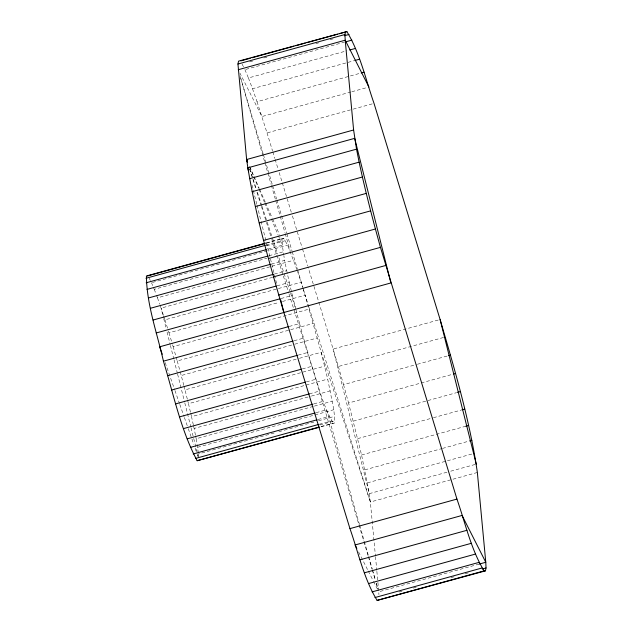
<?xml version="1.0" encoding="UTF-8"?>
<svg xmlns="http://www.w3.org/2000/svg" width="632" height="632" viewBox="0 0 632 632"><rect width="100%" height="100%" fill="white"/><g stroke="black" fill="none" stroke-linecap="round" stroke-linejoin="round"><path stroke-width="0.47" stroke-dasharray="3.16 2.37" d="M296.945 269.667L287.647 245.137L283.681 238.398L282.591 238.414L282.338 245.208L283.673 254.672M321.167 426.766L334.407 423.116L334.849 420.825L333.815 409.71L327.7 379.089L321.175 352.3L302.925 287.678M249.616 61.889L253.408 60.846M263.82 57.97L267.605 56.927M315.897 43.6L319.681 42.557M330.102 39.682L333.886 38.631M245.856 69.378L344.322 42.202M244.908 69.639L248.423 77.957L346.889 50.781M248.423 77.957L252.5 88.733L353.809 60.775M252.5 88.733L257.034 101.705L360.24 73.225M350.926 91.988L261.925 116.557L239.963 73.201M351.866 91.727L367.018 87.548M257.034 101.705L267.036 132.91L352.253 109.391M353.201 109.131L374.026 103.379M266.514 242.846L282.591 238.414M266.657 243.099L283.681 238.398M266.064 245.137L282.141 240.705L279.771 235.286M266.467 245.88L285.38 240.658M268.158 249.127L282.338 245.208L278.578 236.186M152.423 282.457L287.647 245.137M269.003 255.739L283.183 251.82M151.475 282.717L154.255 289.306L266.783 258.243M271.412 264.034L284.653 260.376L283.839 255.628M156.515 295.278L157.487 297.838L270.962 266.522M271.902 266.254L293.651 260.258M274.414 274.059L286.707 270.67L284.653 260.376M272.661 277.306L161.073 308.108L159.88 304.679M276.998 285.83L289.298 282.441L287.505 274.288M163.751 316.237L164.944 319.855L277.472 288.8M278.42 288.54L301.116 282.275L303.139 288.753M281.011 298.533L292.355 295.397L291.7 292.624M168.42 330.955L168.997 332.803L278.688 302.531M282.472 301.488L305.161 295.223L308.724 306.504M172.576 344.78L173.129 346.62L309.301 309.048M289.187 326.46L299.592 323.592L296.053 310.122M173.129 346.62L177.244 360.983L289.772 329.928M290.72 329.667L313.409 323.402M294.125 340.735L303.581 338.128L363.661 540.85M183.825 385.394L181.234 375.519L293.762 344.464M294.71 344.203L317.406 337.938M298.241 355.089L307.697 352.482M187.317 399.1L185.01 389.881L298.478 358.565M299.426 358.305L321.175 352.3L370.368 502.013L375.4 555.686M438.213 320.045L333.119 349.046L308.013 266.933M302.373 368.914L311.829 366.307C318.504 385.322 322.778 405.791 333.317 423.132L334.407 423.116M190.437 412.04L188.47 403.706L324.635 366.125M477.358 472.483L370.368 502.013L369.301 493.655L333.119 349.046L338.341 366.505L445.331 336.975M306.425 381.862L315.882 379.247M193.321 424.815L191.528 416.67L327.7 379.089M309.348 393.87L319.752 391.003M338.341 366.505L343.539 384.635L416.441 364.522M417.389 364.261L448.633 355.634M195.43 434.99L194.119 428.441L310.43 396.343M311.378 396.082L330.291 390.86M313.883 403.88L323.339 401.273M198.361 452.954L196.173 438.727L313.433 406.368M314.38 406.107L332.345 401.146M446.942 472.23L369.301 493.655L361.583 454.985L348.58 403.003L453.673 373.994M316.166 412.672L326.57 409.805L359.474 524.497M197.642 447.282L333.815 409.71M317.999 419.522L329.351 416.393M274.138 433.023L198.488 453.902L198.645 457.505M278.862 431.719L314.799 421.797M318.575 420.754L334.652 416.322M319.326 424.262L331.618 420.873M319.721 425.004L334.849 420.825M321.024 426.521L333.317 423.132M353.343 421.141L456.549 392.662M357.712 438.616L432.517 417.973M433.457 417.705L460.918 410.128M361.583 454.985L465.737 426.237M364.854 469.853L441.547 448.681M442.495 448.42L469.955 440.844M367.453 482.848L474.442 453.318M450.727 471.188L476.291 464.133M479.151 564.1L378.789 591.797L378.916 594.641M398.918 592.002L402.71 590.959M413.123 588.084L416.915 587.041M450.995 577.632L454.787 576.589M465.199 573.714L468.983 572.663M242.04 63.982L243.683 67.213M358.589 551.91L367.808 570.119M368.251 570.988L373.078 580.524M373.52 581.393L377.47 589.198M149.207 278.238L150.345 280.474M249.782 166.737L253.732 175.751M254.119 176.66L259.254 188.383M259.649 189.284L265.171 201.916M265.566 202.817L272.274 218.151M272.668 219.051L279.376 234.385M249.632 166.73L253.393 175.751M253.772 176.652L258.654 188.383M259.033 189.284L264.295 201.908M264.674 202.817L271.065 218.151M271.436 219.051L278.206 235.286M154.255 289.306L156.191 294.425M157.487 297.838L159.58 303.826M165.181 362.618L174.614 389.589M174.938 390.521L179.488 403.54M179.82 404.464L184.046 416.559M184.37 417.483L187.949 427.714M188.273 428.646L193.803 444.454M195.106 448.175L197.058 453.752M197.382 454.684L198.029 456.549M297.546 271.428L301.116 282.275M249.703 168.87L256.158 188.526M257.39 192.27L261.688 205.368M261.996 206.301L266.917 221.271M267.225 222.211L277.677 254.025M278.91 257.769L290.286 292.387M290.594 293.319L295.507 308.29M163.459 315.336L161.073 308.108L163.475 317.675M309.016 307.444L370.368 502.013M249.593 168.918L255.81 188.652M256.995 192.412L261.15 205.574M261.443 206.514L271.523 238.469M271.815 239.41L283.081 275.133M283.373 276.073L288.713 292.987M289.006 293.927L311.829 366.307M303.431 289.677L305.161 295.223M164.944 319.855L168.128 330.03M267.036 132.91L272.518 150.843M272.811 151.783L274.833 158.387M275.118 159.335L278.001 168.776M279.162 172.544L282.046 181.984M282.33 182.932L291.281 212.186M292.434 215.962L302.246 248.052M302.531 249L307.729 265.985M168.997 332.803L172.299 343.863M263.141 153.702L240.168 76.338L264.587 161.674M263.418 154.643L272.384 184.836M272.668 185.776L276.587 198.985M276.871 199.933L286.675 232.955M286.952 233.895L292 250.88M292.276 251.82L297.324 268.805M297.601 269.745L302.641 286.731M363.937 541.79L368.14 555.947M368.424 556.887L372.066 569.156M372.343 570.096L375.147 579.536M376.269 583.304L377.944 588.969M264.863 162.621L267.581 172.102M267.85 173.05L271.12 184.425M271.389 185.374L275.465 199.586M275.742 200.534L284.985 232.766M285.261 233.714L290.151 250.778M359.75 525.445L368.448 555.781M368.725 556.729L372.256 569.045M372.532 569.993L375.25 579.473M376.34 583.265L377.968 588.953M343.539 384.635L348.58 403.003M299.592 323.592L303.581 338.128M177.244 360.983L179.986 370.976M180.239 371.885L181.234 375.519M184.062 386.286L185.01 389.881M292.355 295.397L295.815 309.23M252.002 185.113L256.797 204.262M257.034 205.218L276.927 284.708M187.546 400.024L188.47 403.706M163.712 318.639L166.105 328.206M167.061 332.037L170.182 344.48M170.419 345.443L173.768 358.842M174.013 359.798L177.363 373.204M177.608 374.16L184.552 401.92M184.789 402.884L190.777 426.813M191.022 427.769L197.484 453.618M197.729 454.574L198.685 458.405M289.298 282.441L291.478 291.692M190.659 412.965L191.528 416.67M286.707 270.67L287.299 273.387M193.526 425.723L194.119 428.441M195.612 435.922L196.173 438.727M375.495 556.666L376.775 570.325M376.862 571.304L378.694 590.825"/><path stroke-width="0.95" d="M319.271 427.287L197.145 460.712C180.649 429.792 173.658 394.526 163.419 361.172C157.171 333.072 146.703 304.916 146.419 275.994L265.566 243.107M237.956 64.037L238.525 61.146L346.889 31.6C360.201 53.507 365.596 79.363 374.026 103.379L440.109 319.516C454.756 369.878 469.805 420.478 477.358 472.483L485.779 562.267L486.032 567.963L485.463 570.854L377.099 600.4C363.787 578.493 358.391 552.637 349.954 528.621L283.871 312.485C269.224 262.122 254.175 211.523 246.622 159.517L237.956 64.037L344.946 34.507L345.514 31.616M240.847 60.87L250.312 58.255M252.208 57.733L293.864 46.231M295.76 45.709L305.224 43.094M307.12 42.573L337.417 34.215M339.313 33.694L346.889 31.6M344.298 35.763L349.038 34.452M238.209 69.733L345.198 40.203L344.946 34.507M345.27 41.941L351.898 40.108M349.733 49.999L355.413 48.427M354.757 60.514L359.49 59.211M361.188 72.964L364.024 72.182M247.515 162.337L246.622 159.517L353.612 129.987L345.198 40.203L368.914 87.026M249.545 178.682L356.535 149.152L353.612 129.987M252.136 191.678L359.126 162.148L356.535 149.152M255.407 206.546L362.397 177.015L359.126 162.148M259.278 222.914L366.268 193.384L362.397 177.015M263.647 240.381L370.644 210.859L366.268 193.384M147.509 275.979L263.82 243.881M145.968 278.285L265.116 245.398M146.174 282.788L266.262 249.648M147.011 289.401L268.055 256M268.418 258.528L375.408 228.997L370.644 210.859M148.481 297.956L270.464 264.295M150.535 308.25L273.466 274.32M273.459 276.887L380.448 247.365L456.944 499.09C465.381 523.114 470.777 548.971 484.088 570.87L485.463 570.854M153.126 320.021L276.058 286.091M278.657 295.026L385.646 265.495M156.191 332.977L280.063 298.794M284.471 312.358L159.651 346.81L162.25 354.252M163.419 361.172L288.247 326.72M167.417 375.708L293.185 340.996M171.525 390.062L297.293 355.35M175.656 403.888L301.425 369.175M179.709 416.828L305.477 382.123M183.58 428.583L309.348 393.87M448.633 355.634L450.529 355.113M187.175 438.853L312.943 404.14M453.673 373.994L455.569 373.473M190.398 447.385L315.218 412.933M193.179 453.974L317.059 419.782M195.446 458.453L318.378 424.522M197.145 460.712L319.128 427.042M457.497 392.401L460.333 391.619M461.866 409.868L464.71 409.086M465.737 426.237L468.573 425.454M469.955 440.844L471.843 440.322M349.954 528.621L456.944 499.09M359.956 559.818L466.953 530.295M364.498 572.789L471.488 543.267M368.575 583.573L475.564 554.043M372.082 591.892L479.08 562.362M479.151 564.1L485.779 562.267L462.063 515.443L355.073 544.974L356.827 548.442M374.95 597.548L481.94 568.018M482.24 569.005L486.032 567.963M377.099 600.4L484.088 570.87M246.622 159.517L247.547 162.321M375.408 228.997L380.448 247.365M440.109 319.516L476.291 464.133M248.653 171.699L247.689 167.867L354.678 138.345L390.868 282.954L283.871 312.485L280.758 300.034"/></g></svg>
